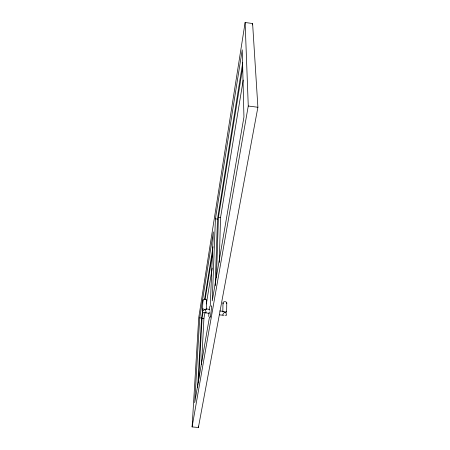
<?xml version="1.0" encoding="UTF-8"?>
<svg xmlns="http://www.w3.org/2000/svg" width="450" height="450" viewBox="0 0 450 450"><rect width="100%" height="100%" fill="white"/><g stroke="black" fill="none" stroke-linecap="round" stroke-linejoin="round"><path stroke-width="0.67" d="M226.761 302.878L226.637 312.272L226.513 311.754C224.831 311.574 223.014 313.318 222.761 314.944L223.509 315.214M222.812 311.867L222.992 302.833M208.721 316.446L208.929 312.902M219.263 262.451L220.528 217.676L243.203 80.1M216.45 277.582L218.419 217.429L242.747 67.326M215.201 285.733L217.502 219.088L242.741 62.589M215.426 218.846L212.243 300.909L243.945 116.978L242.246 49.787L215.426 218.846L217.502 219.088M210.24 306.18L213.351 231.924L199.716 317.869L194.704 402.671L209.413 317.34M206.336 309.043L206.736 300.718M201.538 364.506L203.923 318.448L204.947 312.233M198.394 427.5L257.895 107.258L252.607 23.529L245.126 22.5L198.748 317.509L192.105 426.915L198.394 427.5L198.461 426.099M197.657 387.45L201.538 318.06L202.764 310.438M202.843 310.753L202.461 309.33L202.956 300.313M198.54 382.449L202.072 318.251L202.967 312.728M209.267 311.94L209.233 313.391L204.57 312.632M209.244 309.921L209.79 306.422M204.553 299.357L213.047 246.707M205.093 299.61L212.591 253.344M206.314 303.952L212.226 268.065M252.377 24.919L252.607 23.529M192.105 426.915L248.265 106.014L245.126 22.5M209.498 310.072C208.519 307.777 202.416 309.212 202.32 312.401L203.58 312.525M202.461 309.33L202.815 308.858C204.576 308.919 206.426 311.04 206.044 312.795L205.464 312.992M222.947 311.569L223.194 311.4C224.966 311.445 226.912 313.56 226.468 315.338L224.938 315.169M219.386 314.848L223.149 315.242M199.716 317.869L201.538 318.06M202.072 318.251L203.923 318.448M219.791 310.973L223.549 311.372M218.419 217.429L220.528 217.676M248.265 106.014L257.895 107.258M205.875 309.116L206.291 309.426M203.102 301.016A1.907 1.373 2.8 0 1 203.799 299.346A1.907 1.373 2.8 0 1 206.229 299.604A1.907 1.373 2.8 0 1 206.37 301.365M211.219 305.978A5.844 0.383 -83.9 0 1 211.022 312.401A5.844 0.383 -83.9 0 1 209.998 316.581M223.363 303.846A1.901 1.361 1.1 0 1 223.481 302.091A1.901 1.361 1.1 0 1 225.906 301.894A1.901 1.361 1.1 0 1 226.626 303.576"/></g></svg>
